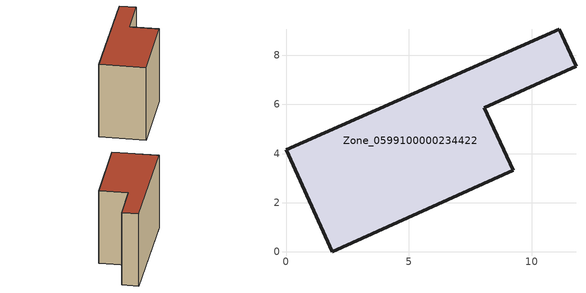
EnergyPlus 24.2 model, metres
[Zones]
Zone_0599100000234422
 floor ground (C_G): 0,4.15 11.12,9.06 11.8,7.56 8.07,5.87 9.24,3.31 1.89,0 z0
 wall outside (C_F): 1.89,0 9.24,3.31 8.07,5.87 11.8,7.56 11.12,9.06 0,4.15 1.89,0 z0:7.76
 roof outside (C_R): 11.12,9.06 0,4.15 1.89,0 9.24,3.31 8.07,5.87 11.8,7.56 z7.76
[BUILDING]
Pand.0599100000234422: North Axis=0; Terrain=City; Loads Convergence Tolerance Value=0.04; Temperature Convergence Tolerance Value=0.4; Solar Distribution=FullExterior; Maximum Number of Warmup Days=25; Minimum Number of Warmup Days=1
[Site:Location]
Rotterdam.The.Hague.AP_ZH_NLD Design_Conditions: Latitude=51.96; Longitude=4.45; Time Zone=1; Elevation=-4.5
[SITE:GROUNDTEMPERATURE:BUILDINGSURFACE]
18, 18, 18, 18, 18, 18, 18, 18, 18, 18, 18, 18
[MATERIAL] Thermal Absorptance=0.9; Solar Absorptance=0.7; Visible Absorptance=0.7
Name | Roughness | Thickness | Conductivity | Density | Specific Heat
G.TI.1946 | MediumSmooth | 0.15 | 1 | 540 | 1210
F.TI.1946 | Rough | 0.3 | 0.857143 | 1920 | 840
R.TI.1946 | MediumRough | 0.2 | 0.1 | 1500 | 1000
[CONSTRUCTION]
C_G: G.TI.1946
C_F: F.TI.1946
C_R: R.TI.1946
[ZONE]
Zone_0599100000234422: Type=1; Multiplier=1; Ceiling Height=Autocalculate; Volume=Autocalculate; Floor Area=autocalculate; Part of Total Floor Area=Yes
[ZONEINFILTRATION:DESIGNFLOWRATE]
Infil_Zone_0599100000234422: Zone or ZoneList or Space or SpaceList=Zone_0599100000234422; Schedule=AlwaysOn; Design Flow Rate Calculation Method=Flow/Area; Flow Rate per Floor Area=0.003; Constant Term Coefficient=1; Temperature Term Coefficient=0; Velocity Term Coefficient=0; Velocity Squared Term Coefficient=0
[HVACTEMPLATE:ZONE:IDEALLOADSAIRSYSTEM]
Zone_0599100000234422: Maximum Heating Supply Air Temperature=50; Minimum Cooling Supply Air Temperature=13; Maximum Heating Supply Air Humidity Ratio=0.0156; Minimum Cooling Supply Air Humidity Ratio=0.0077; Heating Limit=NoLimit; Cooling Limit=NoLimit; Dehumidification Control Type=ConstantSensibleHeatRatio; Cooling Sensible Heat Ratio=0.7; Dehumidification Setpoint=60; Humidification Control Type=None; Humidification Setpoint=30; Outdoor Air Method=None; Outdoor Air Flow Rate per Person=0.00944; Outdoor Air Flow Rate per Zone Floor Area=0; Outdoor Air Flow Rate per Zone=0; Demand Controlled Ventilation Type=None; Outdoor Air Economizer Type=NoEconomizer; Heat Recovery Type=None; Sensible Heat Recovery Effectiveness=0.7; Latent Heat Recovery Effectiveness=0.65
[ZONECONTROL:THERMOSTAT]
ThermostatControl_Zone_0599100000234422: Zone or ZoneList=Zone_0599100000234422; Control Type Schedule=DualSetpointControlType; Control 1=Thermostat_Zone_0599100000234422; Temperature Difference Between Cutout And Setpoint=0
[THERMOSTATSETPOINT:DUALSETPOINT]
Thermostat_Zone_0599100000234422: Heating Setpoint Temperature Schedule=HeatingSetpoint_Zone_0599100000234422; Cooling Setpoint Temperature Schedule=CoolingSetpoint_Zone_0599100000234422
[SCHEDULE:COMPACT]
HeatingSetpoint_Zone_0599100000234422: Through: 12/31, For: AllDays, Until: 24:00, 21
CoolingSetpoint_Zone_0599100000234422: Through: 12/31, For: AllDays, Until: 24:00, 24
DualSetpointControlType: Through: 12/31, For: AllDays, Until: 24:00, 4
AlwaysOn: Through: 12/31, For: AllDays, Until: 24:00, 1
